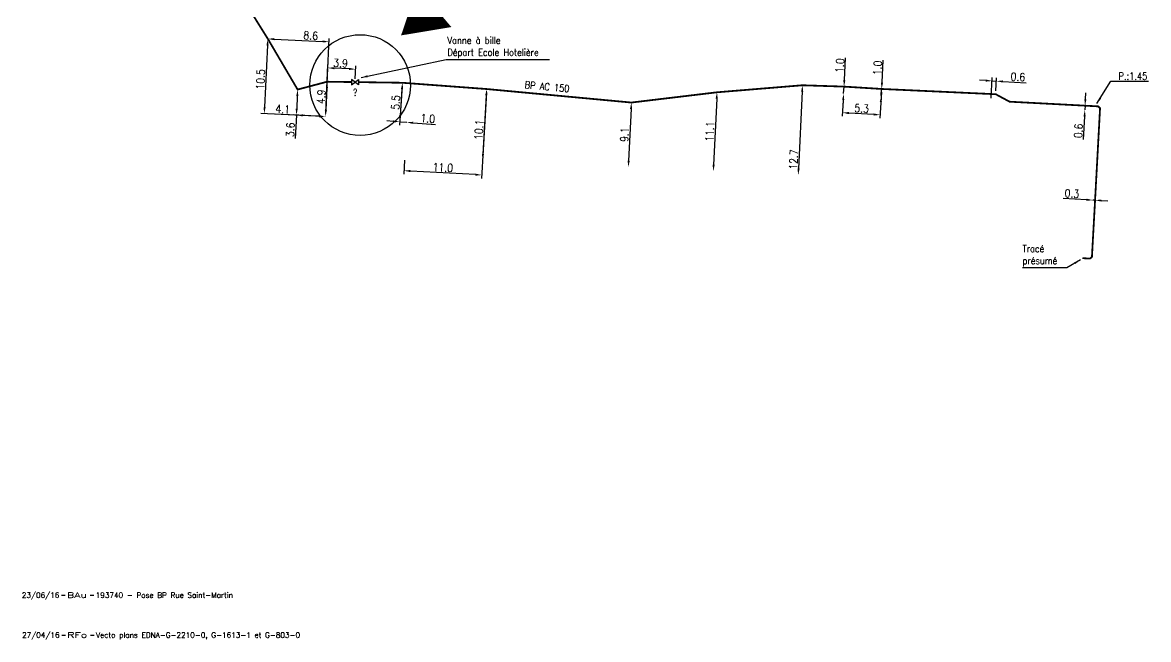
# Model space of a CAD drawing. Header units: millimetres. Extents: x 183997 to 185000, y 126999 to 128004.
# Drawn here: x 184510.6 to 184668.8, y 127010 to 127096.8 of the extents above; entities that cross this region are included whole.
import ezdxf
from ezdxf.enums import TextEntityAlignment as Align

# ---------------------------------------------------------------- set-up
doc = ezdxf.new("R2010")
doc.units = ezdxf.units.MM
doc.header["$PDMODE"] = 34
doc.linetypes.add('L_25_AP', pattern=[2000, 1000, 1000])
doc.layers.get('0').update_dxf_attribs({"linetype": 'CONTINUOUS'})
doc.layers.get('DEFPOINTS').update_dxf_attribs({"linetype": 'CONTINUOUS'})
for name, color, linetype in [('L_150', 1, 'CONTINUOUS'), ('L_300', 7, 'CONTINUOUS'), ('L_900', 7, 'CONTINUOUS')]:
    doc.layers.add(name, color=color, linetype=linetype)
doc.layers.add('L_910', color=7, linetype='CONTINUOUS', plot=False)
doc.styles.get("Standard").update_dxf_attribs({"font": 'romans.shx', "width": 0.85})
doc.dimstyles.get("Standard").update_dxf_attribs({"dimtxt": 1.5, "dimasz": 1.2, "dimexe": 0.625, "dimexo": 0.625, "dimgap": 0.25, "dimtad": 1, "dimdec": 1, "dimzin": 0, "dimdsep": 46, "dimtxsty": 'Standard', "dimcen": -0.5, "dimadec": 0, "dimazin": 0, "dimtfac": 1, "dimtdec": 1, "dimtmove": 0, "dimatfit": 3, "dimfxl": 0, "dimtolj": 1, "dimtzin": 0, "dimarcsym": 0})

# ---------------------------------------------------------------- blocks, each defined once
blk = doc.blocks.new('*D196')
at = {"layer": 'DEFPOINTS', "color": 0, "linetype": 'Continuous', "transparency": 16777216}
for p in [(184549.06, 127083.74), (184553.15, 127083.54), (184553.15, 127083.54)]:
    blk.add_point(p, dxfattribs=at)
at = {"layer": 'L_150', "color": 0, "linetype": 'Continuous', "lineweight": -2, "transparency": 16777216}
for p, q in [((184549.06, 127083.74), (184546.06, 127083.88)), ((184552.26, 127083.59), (184549.96, 127083.7))]:
    blk.add_line(p, q, dxfattribs=at)
at = {"layer": 'L_150', "color": 0, "linetype": 'Continuous', "transparency": 16777216}
for points in [[(184549.97, 127083.85), (184549.95, 127083.55), (184549.06, 127083.74)], [(184552.26, 127083.74), (184552.25, 127083.44), (184553.15, 127083.54)]]:
    blk.add_solid(points, dxfattribs=at)
at = {"layer": 'L_150', "color": 0, "linetype": 'Continuous', "transparency": 16777216, "insert": (184547.15, 127084.58), "char_height": 1.125, "attachment_point": 5, "rotation": 357.2645}
blk.add_mtext('\\A1;4.1', dxfattribs=at)
blk = doc.blocks.new('*D197')
at = {"layer": 'DEFPOINTS', "color": 0, "linetype": 'Continuous', "transparency": 16777216}
for p in [(184553.39, 127088.44), (184553.15, 127083.54), (184553.15, 127083.54)]:
    blk.add_point(p, dxfattribs=at)
at = {"layer": 'L_150', "color": 0, "linetype": 'Continuous', "lineweight": -2, "transparency": 16777216}
blk.add_line((184553.35, 127087.54), (184553.2, 127084.44), dxfattribs=at)
at = {"layer": 'L_150', "color": 0, "linetype": 'Continuous', "transparency": 16777216}
for points in [[(184553.2, 127087.55), (184553.5, 127087.53), (184553.39, 127088.44)], [(184553.05, 127084.45), (184553.35, 127084.44), (184553.15, 127083.54)]]:
    blk.add_solid(points, dxfattribs=at)
at = {"layer": 'L_150', "color": 0, "linetype": 'Continuous', "transparency": 16777216, "insert": (184552.54, 127086.32), "char_height": 1.125, "attachment_point": 5, "rotation": 87.2645}
blk.add_mtext('\\A1;4.9', dxfattribs=at)
blk = doc.blocks.new('*D198')
at = {"layer": 'DEFPOINTS', "color": 0, "linetype": 'Continuous', "transparency": 16777216}
for p in [(184549.23, 127087.34), (184549.06, 127083.74), (184553.16, 127083.54)]:
    blk.add_point(p, dxfattribs=at)
at = {"layer": 'L_150', "color": 0, "linetype": 'Continuous', "lineweight": -2, "transparency": 16777216}
for p, q in [((184549.19, 127086.44), (184549.1, 127084.64)), ((184552.69, 127083.57), (184548.59, 127083.76)), ((184549.06, 127083.74), (184548.9, 127080.46))]:
    blk.add_line(p, q, dxfattribs=at)
at = {"layer": 'L_150', "color": 0, "linetype": 'Continuous', "transparency": 16777216}
for points in [[(184549.04, 127086.44), (184549.34, 127086.43), (184549.23, 127087.34)], [(184548.95, 127084.65), (184549.25, 127084.63), (184549.06, 127083.74)]]:
    blk.add_solid(points, dxfattribs=at)
at = {"layer": 'L_150', "color": 0, "linetype": 'Continuous', "transparency": 16777216, "insert": (184548.21, 127081.69), "char_height": 1.125, "attachment_point": 5, "rotation": 87.2645}
blk.add_mtext('\\A1;3.6', dxfattribs=at)
blk = doc.blocks.new('*D199')
at = {"layer": 'DEFPOINTS', "color": 0, "transparency": 16777216}
for p in [(184553.48, 127090.38), (184557.29, 127088.38), (184553.16, 127083.54)]:
    blk.add_point(p, dxfattribs=at)
at = {"layer": 'L_300', "color": 0, "lineweight": -2, "transparency": 16777216}
for p, q in [((184553.18, 127084.01), (184553.5, 127090.85)), ((184556.48, 127090.24), (184554.38, 127090.34)), ((184557.31, 127088.85), (184557.4, 127090.66))]:
    blk.add_line(p, q, dxfattribs=at)
at = {"layer": 'L_300', "color": 0, "transparency": 16777216}
for points in [[(184554.39, 127090.49), (184554.37, 127090.19), (184553.48, 127090.38)], [(184556.49, 127090.39), (184556.47, 127090.09), (184557.38, 127090.19)]]:
    blk.add_solid(points, dxfattribs=at)
at = {"layer": 'L_300', "color": 0, "transparency": 16777216, "insert": (184555.27, 127091.05), "char_height": 1.125, "attachment_point": 5, "rotation": 357.2645}
blk.add_mtext('\\A1;3.9', dxfattribs=at)
blk = doc.blocks.new('*D200')
at = {"layer": 'DEFPOINTS', "color": 0, "linetype": 'Continuous', "transparency": 16777216}
for p in [(184563.96, 127088.29), (184563.56, 127082.8), (184563.56, 127082.8)]:
    blk.add_point(p, dxfattribs=at)
at = {"layer": 'L_150', "color": 0, "linetype": 'Continuous', "lineweight": -2, "transparency": 16777216}
for p, q in [((184563.89, 127087.39), (184563.63, 127083.7)), ((184564.42, 127088.25), (184564.42, 127088.25)), ((184564.03, 127082.77), (184564.03, 127082.77))]:
    blk.add_line(p, q, dxfattribs=at)
at = {"layer": 'L_150', "color": 0, "linetype": 'Continuous', "transparency": 16777216}
for points in [[(184563.74, 127087.4), (184564.04, 127087.38), (184563.96, 127088.29)], [(184563.48, 127083.71), (184563.78, 127083.69), (184563.56, 127082.8)]]:
    blk.add_solid(points, dxfattribs=at)
at = {"layer": 'L_150', "color": 0, "linetype": 'Continuous', "transparency": 16777216, "insert": (184563.01, 127085.53), "char_height": 1.125, "attachment_point": 5, "rotation": 85.908}
blk.add_mtext('\\A1;5.5', dxfattribs=at)
blk = doc.blocks.new('*D201')
at = {"layer": 'DEFPOINTS', "color": 0, "linetype": 'Continuous', "transparency": 16777216}
for p in [(184575.79, 127087.41), (184564.29, 127077.88), (184564.18, 127075.93)]:
    blk.add_point(p, dxfattribs=at)
at = {"layer": 'L_150', "color": 0, "linetype": 'Continuous', "lineweight": -2, "transparency": 16777216}
for p, q in [((184575.76, 127086.94), (184575.09, 127074.85)), ((184564.26, 127077.41), (184564.15, 127075.46)), ((184574.22, 127075.37), (184565.08, 127075.88))]:
    blk.add_line(p, q, dxfattribs=at)
at = {"layer": 'L_150', "color": 0, "linetype": 'Continuous', "transparency": 16777216}
for points in [[(184565.09, 127076.03), (184565.07, 127075.73), (184564.18, 127075.93)], [(184574.22, 127075.52), (184574.21, 127075.22), (184575.11, 127075.32)]]:
    blk.add_solid(points, dxfattribs=at)
at = {"layer": 'L_150', "color": 0, "linetype": 'Continuous', "transparency": 16777216, "insert": (184569.65, 127076.37), "char_height": 1.125, "attachment_point": 5, "rotation": 356.7999}
blk.add_mtext('\\A1;11.0', dxfattribs=at)
blk = doc.blocks.new('*D202')
at = {"layer": 'DEFPOINTS', "color": 0, "linetype": 'Continuous', "transparency": 16777216}
for p in [(184575.79, 127087.41), (184575.23, 127077.37), (184575.23, 127077.37)]:
    blk.add_point(p, dxfattribs=at)
at = {"layer": 'L_150', "color": 0, "linetype": 'Continuous', "lineweight": -2, "transparency": 16777216}
blk.add_line((184575.74, 127086.51), (184575.28, 127078.27), dxfattribs=at)
at = {"layer": 'L_150', "color": 0, "linetype": 'Continuous', "transparency": 16777216}
for points in [[(184575.59, 127086.52), (184575.89, 127086.5), (184575.79, 127087.41)], [(184575.13, 127078.28), (184575.43, 127078.26), (184575.23, 127077.37)]]:
    blk.add_solid(points, dxfattribs=at)
at = {"layer": 'L_150', "color": 0, "linetype": 'Continuous', "transparency": 16777216, "insert": (184574.72, 127081.69), "char_height": 1.125, "attachment_point": 5, "rotation": 86.7999}
blk.add_mtext('\\A1;10.1', dxfattribs=at)
blk = doc.blocks.new('*D203')
at = {"layer": 'DEFPOINTS', "color": 0, "linetype": 'Continuous', "transparency": 16777216}
for p in [(184596.13, 127085.51), (184595.71, 127076.42), (184595.71, 127076.42)]:
    blk.add_point(p, dxfattribs=at)
at = {"layer": 'L_150', "color": 0, "linetype": 'Continuous', "lineweight": -2, "transparency": 16777216}
blk.add_line((184596.09, 127084.61), (184595.75, 127077.32), dxfattribs=at)
at = {"layer": 'L_150', "color": 0, "linetype": 'Continuous', "transparency": 16777216}
for points in [[(184595.94, 127084.62), (184596.24, 127084.6), (184596.13, 127085.51)], [(184595.6, 127077.32), (184595.9, 127077.31), (184595.71, 127076.42)]]:
    blk.add_solid(points, dxfattribs=at)
at = {"layer": 'L_150', "color": 0, "linetype": 'Continuous', "transparency": 16777216, "insert": (184595.17, 127081), "char_height": 1.125, "attachment_point": 5, "rotation": 87.335}
blk.add_mtext('\\A1;9.1', dxfattribs=at)
blk = doc.blocks.new('*D204')
at = {"layer": 'DEFPOINTS', "color": 0, "linetype": 'Continuous', "transparency": 16777216}
for p in [(184608.16, 127086.95), (184607.64, 127075.86), (184607.64, 127075.86)]:
    blk.add_point(p, dxfattribs=at)
at = {"layer": 'L_150', "color": 0, "linetype": 'Continuous', "lineweight": -2, "transparency": 16777216}
blk.add_line((184608.12, 127086.05), (184607.69, 127076.76), dxfattribs=at)
at = {"layer": 'L_150', "color": 0, "linetype": 'Continuous', "transparency": 16777216}
for points in [[(184607.97, 127086.06), (184608.27, 127086.05), (184608.16, 127086.95)], [(184607.54, 127076.77), (184607.84, 127076.76), (184607.64, 127075.86)]]:
    blk.add_solid(points, dxfattribs=at)
at = {"layer": 'L_150', "color": 0, "linetype": 'Continuous', "transparency": 16777216, "insert": (184607.15, 127081.44), "char_height": 1.125, "attachment_point": 5, "rotation": 87.335}
blk.add_mtext('\\A1;11.1', dxfattribs=at)
blk = doc.blocks.new('*D205')
at = {"layer": 'DEFPOINTS', "color": 0, "linetype": 'Continuous', "transparency": 16777216}
for p in [(184620.17, 127087.94), (184619.58, 127075.31), (184619.58, 127075.31)]:
    blk.add_point(p, dxfattribs=at)
at = {"layer": 'L_150', "color": 0, "linetype": 'Continuous', "lineweight": -2, "transparency": 16777216}
blk.add_line((184620.13, 127087.04), (184619.62, 127076.21), dxfattribs=at)
at = {"layer": 'L_150', "color": 0, "linetype": 'Continuous', "transparency": 16777216}
for points in [[(184619.98, 127087.05), (184620.28, 127087.04), (184620.17, 127087.94)], [(184619.47, 127076.21), (184619.77, 127076.2), (184619.58, 127075.31)]]:
    blk.add_solid(points, dxfattribs=at)
at = {"layer": 'L_150', "color": 0, "linetype": 'Continuous', "transparency": 16777216, "insert": (184618.93, 127077.5), "char_height": 1.125, "attachment_point": 5, "rotation": 87.335}
blk.add_mtext('\\A1;12.7', dxfattribs=at)
blk = doc.blocks.new('*D206')
at = {"layer": 'DEFPOINTS', "color": 0, "linetype": 'Continuous', "transparency": 16777216}
for p in [(184631.3, 127087.42), (184625.92, 127086.27), (184625.8, 127084.08)]:
    blk.add_point(p, dxfattribs=at)
at = {"layer": 'L_150', "color": 0, "linetype": 'Continuous', "lineweight": -2, "transparency": 16777216}
for p, q in [((184625.9, 127085.8), (184625.77, 127083.61)), ((184631.27, 127086.96), (184631.06, 127083.31)), ((184630.19, 127083.83), (184626.7, 127084.03))]:
    blk.add_line(p, q, dxfattribs=at)
at = {"layer": 'L_150', "color": 0, "linetype": 'Continuous', "transparency": 16777216}
for points in [[(184626.71, 127084.18), (184626.69, 127083.88), (184625.8, 127084.08)], [(184630.2, 127083.98), (184630.18, 127083.68), (184631.09, 127083.78)]]:
    blk.add_solid(points, dxfattribs=at)
at = {"layer": 'L_150', "color": 0, "linetype": 'Continuous', "transparency": 16777216, "insert": (184628.49, 127084.68), "char_height": 1.125, "attachment_point": 5, "rotation": 356.7263}
blk.add_mtext('\\A1;5.3', dxfattribs=at)
blk = doc.blocks.new('*D207')
at = {"layer": 'DEFPOINTS', "color": 0, "linetype": 'Continuous', "transparency": 16777216}
for p in [(184626.01, 127087.75), (184625.95, 127086.76), (184625.95, 127086.76)]:
    blk.add_point(p, dxfattribs=at)
at = {"layer": 'L_150', "color": 0, "linetype": 'Continuous', "lineweight": -2, "transparency": 16777216}
for p, q in [((184626.06, 127088.65), (184626.24, 127091.79)), ((184625.95, 127086.76), (184626.01, 127087.75)), ((184625.9, 127085.86), (184625.85, 127084.96))]:
    blk.add_line(p, q, dxfattribs=at)
at = {"layer": 'L_150', "color": 0, "linetype": 'Continuous', "transparency": 16777216}
for points in [[(184625.91, 127088.66), (184626.21, 127088.64), (184626.01, 127087.75)], [(184625.75, 127085.87), (184626.05, 127085.85), (184625.95, 127086.76)]]:
    blk.add_solid(points, dxfattribs=at)
at = {"layer": 'L_150', "color": 0, "linetype": 'Continuous', "transparency": 16777216, "insert": (184625.43, 127090.71), "char_height": 1.125, "attachment_point": 5, "rotation": 86.7263}
blk.add_mtext('\\A1;1.0', dxfattribs=at)
blk = doc.blocks.new('*D208')
at = {"layer": 'DEFPOINTS', "color": 0, "linetype": 'Continuous', "transparency": 16777216}
for p in [(184631.3, 127087.42), (184631.24, 127086.48), (184631.24, 127086.48)]:
    blk.add_point(p, dxfattribs=at)
at = {"layer": 'L_150', "color": 0, "linetype": 'Continuous', "lineweight": -2, "transparency": 16777216}
for p, q in [((184631.35, 127088.32), (184631.53, 127091.46)), ((184631.24, 127086.48), (184631.3, 127087.42)), ((184631.19, 127085.58), (184631.14, 127084.68))]:
    blk.add_line(p, q, dxfattribs=at)
at = {"layer": 'L_150', "color": 0, "linetype": 'Continuous', "transparency": 16777216}
for points in [[(184631.2, 127088.33), (184631.5, 127088.31), (184631.3, 127087.42)], [(184631.04, 127085.59), (184631.34, 127085.57), (184631.24, 127086.48)]]:
    blk.add_solid(points, dxfattribs=at)
at = {"layer": 'L_150', "color": 0, "linetype": 'Continuous', "transparency": 16777216, "insert": (184630.72, 127090.38), "char_height": 1.125, "attachment_point": 5, "rotation": 86.7263}
blk.add_mtext('\\A1;1.0', dxfattribs=at)
blk = doc.blocks.new('*D209')
at = {"layer": 'DEFPOINTS', "color": 0, "linetype": 'Continuous', "transparency": 16777216}
for p in [(184659.85, 127084.47), (184659.85, 127084.47), (184659.88, 127085.07)]:
    blk.add_point(p, dxfattribs=at)
at = {"layer": 'L_150', "color": 0, "linetype": 'Continuous', "lineweight": -2, "transparency": 16777216}
for p, q in [((184659.93, 127085.97), (184659.98, 127086.87)), ((184659.88, 127085.07), (184659.85, 127084.47)), ((184659.81, 127083.57), (184659.63, 127080.3))]:
    blk.add_line(p, q, dxfattribs=at)
at = {"layer": 'L_150', "color": 0, "linetype": 'Continuous', "transparency": 16777216}
for points in [[(184659.78, 127085.98), (184660.08, 127085.96), (184659.88, 127085.07)], [(184659.66, 127083.58), (184659.96, 127083.57), (184659.85, 127084.47)]]:
    blk.add_solid(points, dxfattribs=at)
at = {"layer": 'L_150', "color": 0, "linetype": 'Continuous', "transparency": 16777216, "insert": (184658.95, 127081.53), "char_height": 1.125, "attachment_point": 5, "rotation": 86.9733}
blk.add_mtext('\\A1;0.6', dxfattribs=at)
blk = doc.blocks.new('*D210')
at = {"layer": 'DEFPOINTS', "color": 0, "linetype": 'Continuous', "transparency": 16777216}
for p in [(184660.99, 127071.79), (184660.99, 127071.79), (184661.29, 127071.78)]:
    blk.add_point(p, dxfattribs=at)
at = {"layer": 'L_150', "color": 0, "linetype": 'Continuous', "lineweight": -2, "transparency": 16777216}
for p, q in [((184660.09, 127071.84), (184656.81, 127072.02)), ((184661.29, 127071.78), (184660.99, 127071.79)), ((184662.18, 127071.73), (184663.08, 127071.68))]:
    blk.add_line(p, q, dxfattribs=at)
at = {"layer": 'L_150', "color": 0, "linetype": 'Continuous', "transparency": 16777216}
for points in [[(184660.1, 127071.99), (184660.08, 127071.69), (184660.99, 127071.79)], [(184662.19, 127071.88), (184662.18, 127071.58), (184661.29, 127071.78)]]:
    blk.add_solid(points, dxfattribs=at)
at = {"layer": 'L_150', "color": 0, "linetype": 'Continuous', "transparency": 16777216, "insert": (184658.04, 127072.71), "char_height": 1.125, "attachment_point": 5, "rotation": 356.8926}
blk.add_mtext('\\A1;0.3', dxfattribs=at)
blk = doc.blocks.new('L_300_09')
at = {"color": 0, "linetype": 'Continuous', "flags": 128}
blk.add_lwpolyline([(0.5, -0.38), (-0.5, 0.38), (-0.5, -0.38), (0.5, 0.38), (0.5, -0.38)], dxfattribs=at)
at = {"color": 0, "linetype": 'Continuous', "width": 0.75}
blk.add_attdef('NUM', text='', height=1, dxfattribs=at).set_placement((0, 1.69), align=Align.MIDDLE_CENTER)
at = {"color": 0, "linetype": 'Continuous', "width": 0.75, "flags": 3}
for tag, p in [('DEF_LEG', (0.06, -2.18)), ('DEF_COUP', (0.06, -4.68)), ('DEF_TYPE', (0.06, -7.18))]:
    blk.add_attdef(tag, text='', height=1.2, dxfattribs=at).set_placement(p, align=Align.MIDDLE)
blk = doc.blocks.new('*D211')
at = {"layer": 'DEFPOINTS', "color": 0, "linetype": 'Continuous', "transparency": 16777216}
for p in [(184545.05, 127094.46), (184544.54, 127083.96), (184553.16, 127083.54)]:
    blk.add_point(p, dxfattribs=at)
at = {"layer": 'L_150', "color": 0, "linetype": 'Continuous', "lineweight": -2, "transparency": 16777216}
for p, q in [((184545, 127093.56), (184544.59, 127084.85)), ((184552.69, 127083.57), (184544.08, 127083.98))]:
    blk.add_line(p, q, dxfattribs=at)
at = {"layer": 'L_150', "color": 0, "linetype": 'Continuous', "transparency": 16777216}
for points in [[(184544.85, 127093.57), (184545.15, 127093.56), (184545.05, 127094.46)], [(184544.44, 127084.86), (184544.74, 127084.85), (184544.54, 127083.96)]]:
    blk.add_solid(points, dxfattribs=at)
at = {"layer": 'L_150', "color": 0, "linetype": 'Continuous', "transparency": 16777216, "insert": (184544.02, 127088.77), "char_height": 1.125, "attachment_point": 5, "rotation": 87.2645}
blk.add_mtext('\\A1;10.5', dxfattribs=at)
blk = doc.blocks.new('*D212')
at = {"layer": 'DEFPOINTS', "color": 0, "linetype": 'Continuous', "transparency": 16777216}
for p in [(184545.05, 127094.46), (184553.66, 127094.05), (184553.16, 127083.54)]:
    blk.add_point(p, dxfattribs=at)
at = {"layer": 'L_150', "color": 0, "linetype": 'Continuous', "lineweight": -2, "transparency": 16777216}
for p, q in [((184545.95, 127094.42), (184552.76, 127094.09)), ((184553.18, 127084.01), (184553.68, 127094.52))]:
    blk.add_line(p, q, dxfattribs=at)
at = {"layer": 'L_150', "color": 0, "linetype": 'Continuous', "transparency": 16777216}
for points in [[(184545.95, 127094.57), (184545.94, 127094.27), (184545.05, 127094.46)], [(184552.77, 127094.24), (184552.75, 127093.95), (184553.66, 127094.05)]]:
    blk.add_solid(points, dxfattribs=at)
at = {"layer": 'L_150', "color": 0, "linetype": 'Continuous', "transparency": 16777216, "insert": (184551.07, 127094.93), "char_height": 1.125, "attachment_point": 5, "rotation": 357.2645}
blk.add_mtext('\\A1;8.6', dxfattribs=at)
blk = doc.blocks.new('*D213')
at = {"layer": 'DEFPOINTS', "color": 0, "linetype": 'Continuous', "transparency": 16777216}
for p in [(184647.43, 127088.52), (184646.68, 127085.66), (184647.33, 127086.68)]:
    blk.add_point(p, dxfattribs=at)
at = {"layer": 'L_150', "color": 0, "linetype": 'Continuous', "lineweight": -2, "transparency": 16777216}
for p, q in [((184645.93, 127088.6), (184645.03, 127088.65)), ((184646.7, 127086.13), (184646.85, 127089.02)), ((184646.83, 127088.55), (184647.43, 127088.52)), ((184647.36, 127087.14), (184647.45, 127088.99)), ((184648.33, 127088.47), (184651.6, 127088.3))]:
    blk.add_line(p, q, dxfattribs=at)
at = {"layer": 'L_150', "color": 0, "linetype": 'Continuous', "transparency": 16777216}
for points in [[(184645.94, 127088.75), (184645.92, 127088.45), (184646.83, 127088.55)], [(184648.34, 127088.62), (184648.32, 127088.32), (184647.43, 127088.52)]]:
    blk.add_solid(points, dxfattribs=at)
at = {"layer": 'L_150', "color": 0, "linetype": 'Continuous', "transparency": 16777216, "insert": (184650.45, 127089.11), "char_height": 1.125, "attachment_point": 5, "rotation": 356.9733}
blk.add_mtext('\\A1;0.6', dxfattribs=at)
blk = doc.blocks.new('GIS_MODF')
at = {"color": 0, "linetype": 'Continuous', "flags": 128}
for points in [[(-2.26, -0.01), (-1.76, -0.01)], [(1.76, -0.01), (2.26, -0.01)]]:
    blk.add_lwpolyline(points, dxfattribs=at)
at = {"color": 0, "linetype": 'Continuous'}
blk.add_attdef('DATE', text='', height=0.75, dxfattribs=at).set_placement((-2.58, -0.39), align=Align.RIGHT)
at = {"color": 0, "linetype": 'Continuous', "width": 3.590909}
blk.add_attdef('USER', text='', height=0.75, dxfattribs=at).set_placement((-1.52, -0.39), (1.31, -0.39), align=Align.FIT)
at = {"color": 0, "linetype": 'Continuous'}
blk.add_attdef('DESC', (2.53, -0.39), '', height=0.75, dxfattribs=at)
blk = doc.blocks.new('*D221')
at = {"layer": 'DEFPOINTS', "color": 0, "linetype": 'Continuous', "transparency": 16777216}
for p in [(184563.96, 127088.29), (184564.56, 127082.73), (184564.56, 127082.73)]:
    blk.add_point(p, dxfattribs=at)
at = {"layer": 'L_150', "color": 0, "linetype": 'Continuous', "lineweight": -2, "transparency": 16777216}
for p, q in [((184563.92, 127087.82), (184563.53, 127082.33)), ((184562.67, 127082.86), (184561.77, 127082.93)), ((184563.56, 127082.8), (184564.56, 127082.73)), ((184565.46, 127082.66), (184568.59, 127082.44))]:
    blk.add_line(p, q, dxfattribs=at)
at = {"layer": 'L_150', "color": 0, "linetype": 'Continuous', "transparency": 16777216}
for points in [[(184562.68, 127083.01), (184562.65, 127082.71), (184563.56, 127082.8)], [(184565.47, 127082.81), (184565.45, 127082.51), (184564.56, 127082.73)]]:
    blk.add_solid(points, dxfattribs=at)
at = {"layer": 'L_150', "color": 0, "linetype": 'Continuous', "transparency": 16777216, "insert": (184567.53, 127083.27), "char_height": 1.125, "attachment_point": 5, "rotation": 355.908}
blk.add_mtext('\\A1;1.0', dxfattribs=at)

msp = doc.modelspace()

# ---------------------------------------------------------------- linework, layer by layer
at = {"layer": 'L_150', "linetype": 'L_25_AP', "const_width": 0.25, "flags": 128}
for points in [[(184556.79, 127088.39), (184553.39, 127088.44), (184549.23, 127087.34), (184545.05, 127094.46), (184542.96, 127097.81), (184537.4, 127108.31), (184532.83, 127114.89), (184531.85, 127115.32), (184518.46, 127126.06)], [(184659.52, 127063.63), (184660.59, 127063.57), (184660.85, 127063.81), (184661.29, 127071.78), (184661.99, 127084.71), (184661.75, 127084.97), (184659.88, 127085.07), (184649.27, 127085.63), (184647.33, 127086.68), (184631.3, 127087.42), (184626.01, 127087.75), (184620.17, 127087.94), (184608.16, 127086.95), (184596.13, 127085.51), (184575.79, 127087.41), (184563.96, 127088.29), (184557.79, 127088.38)]]:
    msp.add_lwpolyline(points, dxfattribs=at)
at = {"layer": 'L_900', "color": 254, "linetype": 'Continuous', "flags": 128}
msp.add_lwpolyline([(184587.19, 127114.81, 0.614, 3.68, 0), (184568.45, 127098.93, 3.68, 0, 0), (184563.77, 127094.95, 0, 7.37, 0), (184568.45, 127098.93, 7.37, 7.37, 0)], format="xyseb", dxfattribs=at)
at = {"layer": 'L_900'}
msp.add_circle((184558.02, 127087.97), 7.08, dxfattribs=at)

# ---------------------------------------------------------------- block references
at = {"layer": 'L_300'}
ref = msp.add_blockref('L_300_09', (184557.29, 127088.38), dxfattribs=dict(at, rotation=359.1933539053767))
ref.add_attrib('NUM', '?', dxfattribs={"layer": '0', "color": 0, "linetype": 'Continuous', "height": 1, "width": 0.75}).set_placement((184557.32, 127086.94), align=Align.MIDDLE_CENTER)
at = {"layer": 'L_910'}
ref = msp.add_blockref('GIS_MODF', (184518.33, 127016.27), dxfattribs=at)
ref.add_attrib('DATE', '23/06/16', dxfattribs={"layer": '0', "color": 0, "linetype": 'Continuous', "height": 0.75}).set_placement((184515.75, 127015.88), align=Align.RIGHT)
ref.add_attrib('USER', 'BAu', dxfattribs={"layer": '0', "color": 0, "linetype": 'Continuous', "height": 0.75, "width": 1.462963}).set_placement((184516.82, 127015.88), (184519.64, 127015.88), align=Align.FIT)
ref.add_attrib('DESC', '193740 - Pose BP Rue Saint-Martin', (184520.86, 127015.88), dxfattribs={"layer": '0', "color": 0, "linetype": 'Continuous', "height": 0.75})
ref = msp.add_blockref('GIS_MODF', (184518.37, 127010.65), dxfattribs=at)
ref.add_attrib('DATE', '27/04/16', dxfattribs={"layer": '0', "color": 0, "linetype": 'Continuous', "height": 0.75}).set_placement((184515.79, 127010.27), align=Align.RIGHT)
ref.add_attrib('USER', 'RFo', dxfattribs={"layer": '0', "color": 0, "linetype": 'Continuous', "height": 0.75, "width": 1.436364}).set_placement((184516.86, 127010.27), (184519.68, 127010.27), align=Align.FIT)
ref.add_attrib('DESC', 'Vecto plans EDNA-G-2210-0, G-1613-1 et G-803-0', (184520.9, 127010.27), dxfattribs={"layer": '0', "color": 0, "linetype": 'Continuous', "height": 0.75})

# ---------------------------------------------------------------- texts
at = {"layer": 'L_150', "linetype": 'Continuous', "width": 0.85}
msp.add_text('BP AC 150', height=1, rotation=354.6707, dxfattribs=at).set_placement((184581.11, 127087.53))
at = {"layer": 'L_150', "linetype": 'Continuous', "char_height": 1, "attachment_point": 4}
for s, insert in [('P.:1.45', (184664.59, 127089.22)), ('Tracé\\Pprésumé', (184651.09, 127063.96))]:
    msp.add_mtext(s, dxfattribs=dict(at, insert=insert))
at = {"layer": 'L_300', "insert": (184570.28, 127093.25), "char_height": 1, "attachment_point": 4}
msp.add_mtext('Vanne à bille\\PDépart Ecole Hotelière', dxfattribs=at)

# ---------------------------------------------------------------- dimensions: what is measured, and where the dimension line sits
at = {"layer": 'L_150', "linetype": 'Continuous'}
for base, p1, p2, angle, picture, middle in [((184553.66, 127094.05), (184545.05, 127094.46), (184553.15, 127083.54), 177.2645, '*D212', (184551.04, 127094.18)), ((184544.54, 127083.96), (184545.05, 127094.46), (184553.15, 127083.54), 87.2645, '*D211', (184544.77, 127088.74)), ((184625.95, 127086.76), (184626.01, 127087.75), (184625.95, 127086.76), 86.7263, '*D207', (184626.18, 127090.67)), ((184631.24, 127086.48), (184631.3, 127087.42), (184631.24, 127086.48), 86.7263, '*D208', (184631.47, 127090.34)), ((184647.43, 127088.52), (184646.68, 127085.66), (184647.33, 127086.68), 176.9733, '*D213', (184650.41, 127088.36)), ((184549.06, 127083.74), (184549.23, 127087.34), (184553.15, 127083.54), 87.2645, '*D198', (184548.96, 127081.65)), ((184553.15, 127083.54), (184553.39, 127088.44), (184553.15, 127083.54), 87.2645, '*D197', (184553.29, 127086.28)), ((184564.56, 127082.73), (184563.96, 127088.29), (184564.56, 127082.73), 175.908, '*D221', (184567.47, 127082.52)), ((184563.56, 127082.8), (184563.96, 127088.29), (184563.56, 127082.8), 85.908, '*D200', (184563.76, 127085.48)), ((184564.18, 127075.93), (184575.79, 127087.41), (184564.29, 127077.88), 356.7999, '*D201', (184569.61, 127075.63)), ((184575.23, 127077.37), (184575.79, 127087.41), (184575.23, 127077.37), 86.7999, '*D202', (184575.47, 127081.65)), ((184619.58, 127075.31), (184620.17, 127087.94), (184619.58, 127075.31), 87.335, '*D205', (184619.68, 127077.46)), ((184625.8, 127084.08), (184631.3, 127087.42), (184625.92, 127086.27), 356.7263, '*D206', (184628.44, 127083.93)), ((184607.64, 127075.86), (184608.16, 127086.95), (184607.64, 127075.86), 87.335, '*D204', (184607.9, 127081.41)), ((184659.85, 127084.47), (184659.88, 127085.07), (184659.85, 127084.47), 86.9733, '*D209', (184659.7, 127081.49)), ((184553.15, 127083.54), (184549.06, 127083.74), (184553.15, 127083.54), 177.2645, '*D196', (184547.11, 127083.83)), ((184660.99, 127071.79), (184661.29, 127071.78), (184660.99, 127071.79), 356.8926, '*D210', (184658, 127071.96))]:
    dim = msp.add_linear_dim(base=base, p1=p1, p2=p2, angle=angle, dimstyle='Standard', override={"dimscale": 0.75}, dxfattribs=at)
    dim.commit()
    dim.dimension.update_dxf_attribs({"geometry": picture, "text_midpoint": middle, "dimtype": 160})
dim = msp.add_linear_dim(base=(184595.71, 127076.42), p1=(184596.13, 127085.51), p2=(184595.71, 127076.42), angle=87.335, dimstyle='Standard', override={"dimscale": 0.75}, dxfattribs=at)
dim.commit()
dim.dimension.update_dxf_attribs({"geometry": '*D203', "text_midpoint": (184595.17, 127081)})
at = {"layer": 'L_300'}
dim = msp.add_linear_dim(base=(184553.48, 127090.38), p1=(184557.29, 127088.38), p2=(184553.15, 127083.54), angle=357.2645, dimstyle='Standard', override={"dimscale": 0.75}, dxfattribs=at)
dim.commit()
dim.dimension.update_dxf_attribs({"geometry": '*D199', "text_midpoint": (184555.23, 127090.3), "dimtype": 160})

# ---------------------------------------------------------------- leaders
at = {"layer": 'L_150', "linetype": 'Continuous', "annotation_type": 0, "has_hookline": 1}
for points, hookline_direction, text_width in [([(184661.56, 127085.37), (184663.5, 127088.53), (184664.4, 127088.53)], 0, 4.21), ([(184659.24, 127063.4), (184657.31, 127062.27), (184656.41, 127062.27)], 1, 5.14)]:
    msp.add_leader(points, dimstyle='Standard', override={"dimscale": 0.75}, dxfattribs=dict(at, hookline_direction=hookline_direction, text_width=text_width))
at = {"layer": 'L_300', "annotation_type": 0, "has_hookline": 1, "hookline_direction": 0, "text_width": 14.37}
msp.add_leader([(184558.18, 127089.02), (184570.09, 127091.56)], dimstyle='Standard', override={"dimscale": 0.75}, dxfattribs=at)

doc.saveas('drawing.dxf')
